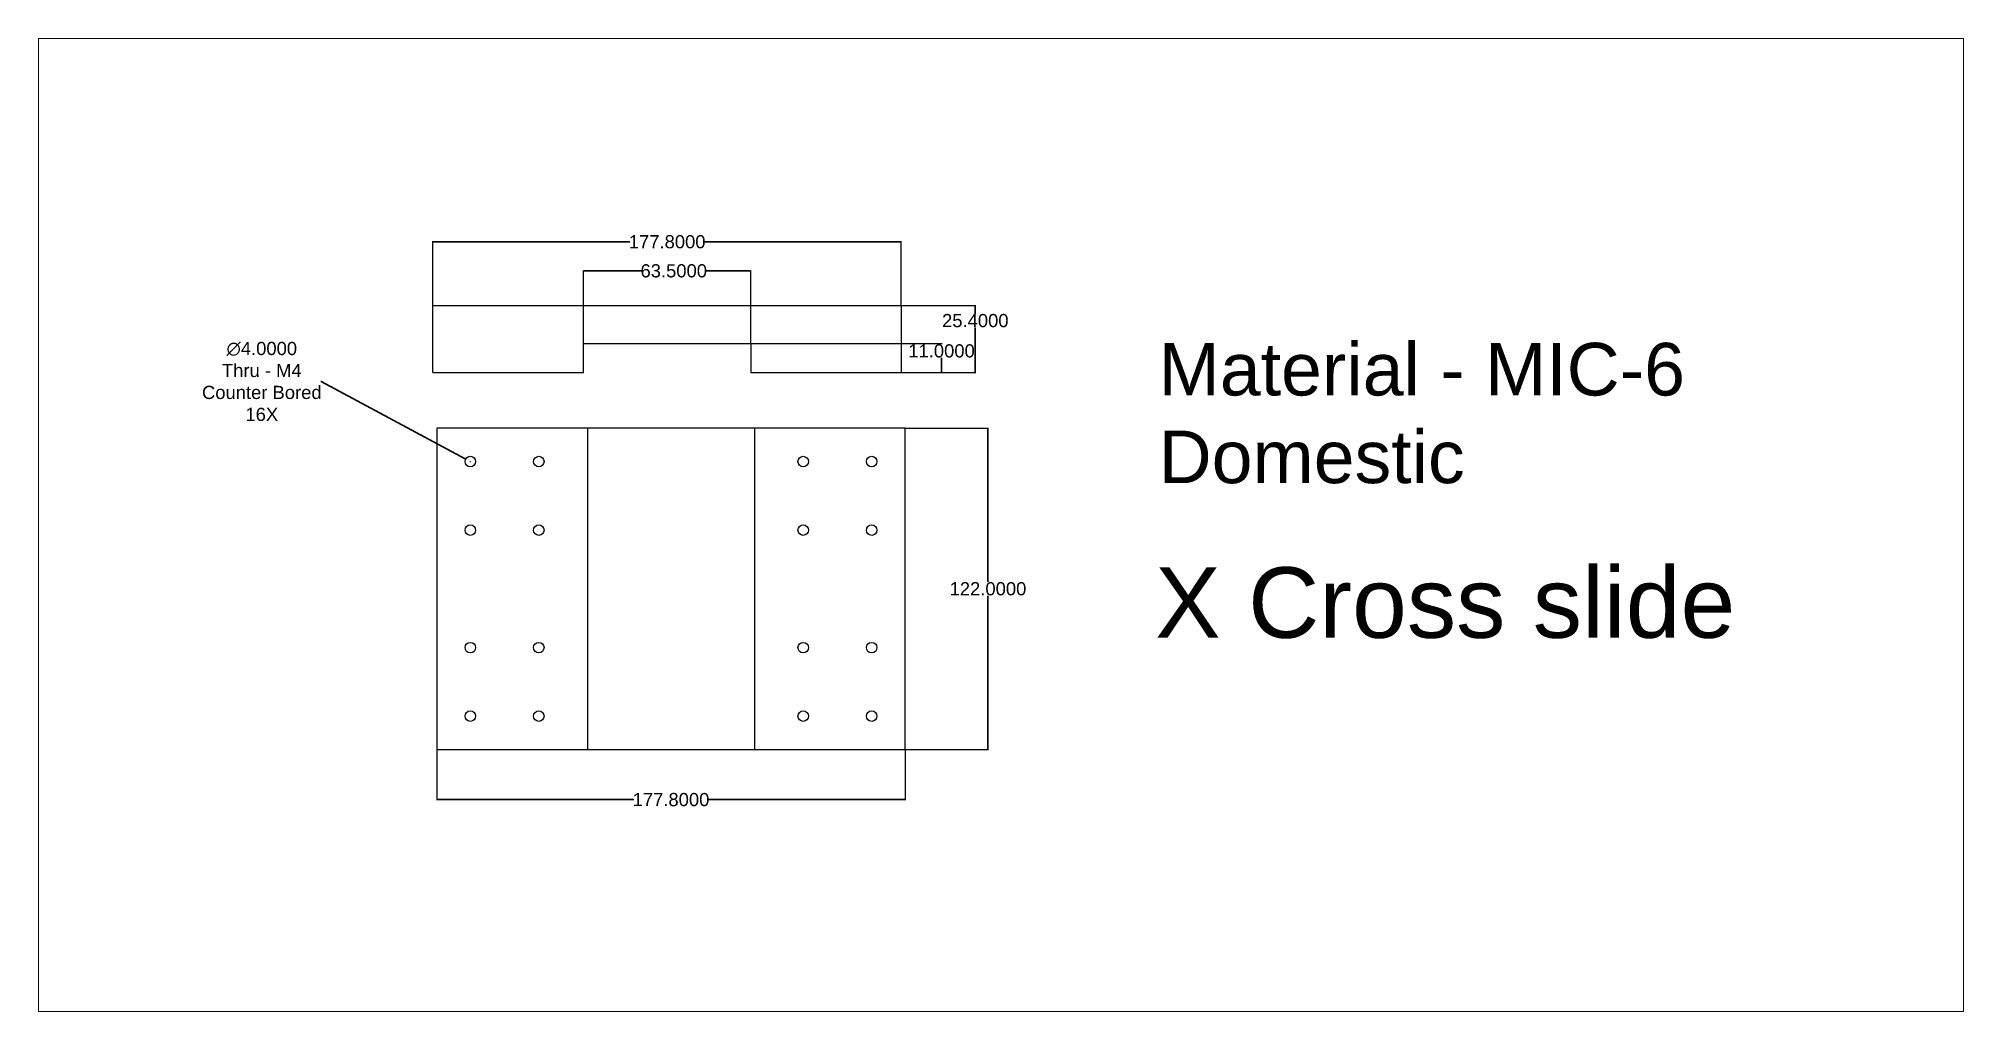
# Paper-space layout 'X Slide' of a CAD drawing. Header units: inches. Extents: x 2.99 to 6.23, y 3.49 to 5.13.
# The model-space entities are those that its viewports show. They can reach past a viewport. Long polylines and large blocks are cut down to what shows.
import ezdxf

# ---------------------------------------------------------------- set-up
doc = ezdxf.new("R2010")
doc.units = ezdxf.units.IN
doc.header["$MEASUREMENT"] = 0
doc.header["$PDMODE"] = 96
doc.linetypes.add('ACAD_ISO02W100', pattern=[15, 12, -3])
doc.styles.get("Standard").update_dxf_attribs({"font": 'arial.ttf'})
doc.dimstyles.get("Standard").update_dxf_attribs({"dimtxt": 5, "dimasz": 0.18, "dimexe": 0.18, "dimexo": 0.0625, "dimgap": 0.09, "dimtad": 0, "dimtih": 1, "dimtoh": 1, "dimdec": 4, "dimzin": 0, "dimdsep": 46, "dimtxsty": 'Standard', "dimcen": 0.09, "dimadec": 0, "dimazin": 0, "dimtfac": 1, "dimtdec": 4, "dimtofl": 0, "dimtmove": 0, "dimatfit": 3, "dimfxl": 1, "dimtolj": 1, "dimtzin": 0, "dimlwd": 30, "dimarcsym": 0})

# ---------------------------------------------------------------- blocks, each defined once
blk = doc.blocks.new('*D203')
at = {"color": 0, "lineweight": -2, "transparency": 16777216}
for p, q in [((88.45, 190.55), (88.45, 171.43)), ((266.25, 190.55), (266.25, 171.43))]:
    blk.add_line(p, q, dxfattribs=at)
at = {"color": 0, "lineweight": 30, "transparency": 16777216}
for p, q in [((88.63, 171.61), (163.24, 171.61)), ((266.07, 171.61), (191.46, 171.61))]:
    blk.add_line(p, q, dxfattribs=at)
at = {"color": 0, "transparency": 16777216}
for points in [[(88.63, 171.64), (88.63, 171.58), (88.45, 171.61)], [(266.07, 171.64), (266.07, 171.58), (266.25, 171.61)]]:
    blk.add_solid(points, dxfattribs=at)
at = {"layer": 'Defpoints', "color": 0, "transparency": 16777216}
for p in [(88.45, 190.62), (266.25, 190.62), (266.25, 171.61)]:
    blk.add_point(p, dxfattribs=at)
at = {"color": 0, "transparency": 16777216, "insert": (177.35, 171.61), "char_height": 5, "attachment_point": 5}
blk.add_mtext('\\A1;177.8000', dxfattribs=at)
blk = doc.blocks.new('*D204')
at = {"color": 0, "lineweight": -2, "transparency": 16777216}
for p, q in [((266.31, 312.62), (297.87, 312.62)), ((266.31, 190.62), (297.87, 190.62))]:
    blk.add_line(p, q, dxfattribs=at)
at = {"color": 0, "lineweight": 30, "transparency": 16777216}
for p, q in [((297.69, 312.44), (297.69, 254.26)), ((297.69, 190.8), (297.69, 248.97))]:
    blk.add_line(p, q, dxfattribs=at)
at = {"color": 0, "transparency": 16777216}
for points in [[(297.66, 312.44), (297.72, 312.44), (297.69, 312.62)], [(297.66, 190.8), (297.72, 190.8), (297.69, 190.62)]]:
    blk.add_solid(points, dxfattribs=at)
at = {"layer": 'Defpoints', "color": 0, "transparency": 16777216}
for p in [(266.25, 312.62), (266.25, 190.62), (297.69, 190.62)]:
    blk.add_point(p, dxfattribs=at)
at = {"color": 0, "transparency": 16777216, "insert": (297.69, 251.62), "char_height": 5, "attachment_point": 5}
blk.add_mtext('\\A1;122.0000', dxfattribs=at)
blk = doc.blocks.new('*D206')
at = {"color": 0, "lineweight": -2, "transparency": 16777216}
for p, q in [((86.99, 359.22), (86.99, 383.51)), ((264.79, 359.22), (264.79, 383.51))]:
    blk.add_line(p, q, dxfattribs=at)
at = {"color": 0, "lineweight": 30, "transparency": 16777216}
for p, q in [((87.17, 383.33), (161.78, 383.33)), ((264.61, 383.33), (190, 383.33))]:
    blk.add_line(p, q, dxfattribs=at)
at = {"color": 0, "transparency": 16777216}
for points in [[(87.17, 383.36), (87.17, 383.3), (86.99, 383.33)], [(264.61, 383.36), (264.61, 383.3), (264.79, 383.33)]]:
    blk.add_solid(points, dxfattribs=at)
at = {"layer": 'Defpoints', "color": 0, "transparency": 16777216}
for p in [(86.99, 383.33), (86.99, 359.16), (264.79, 359.16)]:
    blk.add_point(p, dxfattribs=at)
at = {"color": 0, "transparency": 16777216, "insert": (175.89, 383.33), "char_height": 5, "attachment_point": 5}
blk.add_mtext('\\A1;177.8000', dxfattribs=at)
blk = doc.blocks.new('*D208')
at = {"color": 0, "lineweight": 30, "transparency": 16777216}
for p, q in [((44.38, 330.3), (44.56, 330.3)), ((44.56, 330.3), (99.23, 300.95))]:
    blk.add_line(p, q, dxfattribs=at)
at = {"color": 0, "lineweight": -2, "transparency": 16777216}
for p, q in [((101.06, 299.92), (101.24, 299.92)), ((101.15, 299.83), (101.15, 300.01))]:
    blk.add_line(p, q, dxfattribs=at)
at = {"color": 0, "transparency": 16777216}
blk.add_solid([(99.25, 300.97), (99.22, 300.92), (99.39, 300.86)], dxfattribs=at)
at = {"layer": 'Defpoints', "color": 0, "transparency": 16777216}
for p in [(99.39, 300.86), (102.91, 298.97)]:
    blk.add_point(p, dxfattribs=at)
at = {"color": 0, "transparency": 16777216, "insert": (22, 330.3), "char_height": 5, "attachment_point": 5}
blk.add_mtext('\\A1;∅4.0000\\PThru - M4 \\PCounter Bored\\P16X', dxfattribs=at)
blk = doc.blocks.new('*D260')
at = {"color": 0, "lineweight": -2, "transparency": 16777216}
for p, q in [((144.14, 344.82), (144.14, 372.47)), ((207.64, 344.82), (207.64, 372.47))]:
    blk.add_line(p, q, dxfattribs=at)
at = {"color": 0, "lineweight": 30, "transparency": 16777216}
for p, q in [((144.32, 372.29), (165.99, 372.29)), ((207.46, 372.29), (190.82, 372.29))]:
    blk.add_line(p, q, dxfattribs=at)
at = {"color": 0, "transparency": 16777216}
for points in [[(144.32, 372.32), (144.32, 372.26), (144.14, 372.29)], [(207.46, 372.32), (207.46, 372.26), (207.64, 372.29)]]:
    blk.add_solid(points, dxfattribs=at)
at = {"layer": 'Defpoints', "color": 0, "transparency": 16777216}
for p in [(207.64, 372.29), (144.14, 344.76), (207.64, 344.76)]:
    blk.add_point(p, dxfattribs=at)
at = {"color": 0, "transparency": 16777216, "insert": (178.4, 372.29), "char_height": 5, "attachment_point": 5}
blk.add_mtext('\\A1;63.5000', dxfattribs=at)
blk = doc.blocks.new('*D261')
at = {"color": 0, "lineweight": -2, "transparency": 16777216}
for p, q in [((264.85, 359.16), (293.06, 359.16)), ((264.85, 333.76), (293.06, 333.76))]:
    blk.add_line(p, q, dxfattribs=at)
at = {"color": 0, "lineweight": 30, "transparency": 16777216}
for p, q in [((292.88, 358.98), (292.88, 356.04)), ((292.88, 333.94), (292.88, 350.76))]:
    blk.add_line(p, q, dxfattribs=at)
at = {"color": 0, "transparency": 16777216}
for points in [[(292.85, 358.98), (292.91, 358.98), (292.88, 359.16)], [(292.85, 333.94), (292.91, 333.94), (292.88, 333.76)]]:
    blk.add_solid(points, dxfattribs=at)
at = {"layer": 'Defpoints', "color": 0, "transparency": 16777216}
for p in [(264.79, 359.16), (292.88, 359.16), (264.79, 333.76)]:
    blk.add_point(p, dxfattribs=at)
at = {"color": 0, "transparency": 16777216, "insert": (292.88, 353.4), "char_height": 5, "attachment_point": 5}
blk.add_mtext('\\A1;25.4000', dxfattribs=at)
blk = doc.blocks.new('*D262')
at = {"color": 0, "lineweight": -2, "transparency": 16777216}
for p, q in [((207.7, 344.76), (280.24, 344.76)), ((207.7, 333.76), (280.24, 333.76))]:
    blk.add_line(p, q, dxfattribs=at)
at = {"color": 0, "lineweight": 30, "transparency": 16777216}
for p, q in [((280.06, 344.58), (280.06, 344.54)), ((280.06, 333.94), (280.06, 339.26))]:
    blk.add_line(p, q, dxfattribs=at)
at = {"color": 0, "transparency": 16777216}
for points in [[(280.03, 344.58), (280.09, 344.58), (280.06, 344.76)], [(280.03, 333.94), (280.09, 333.94), (280.06, 333.76)]]:
    blk.add_solid(points, dxfattribs=at)
at = {"layer": 'Defpoints', "color": 0, "transparency": 16777216}
for p in [(207.64, 344.76), (280.06, 344.76), (207.64, 333.76)]:
    blk.add_point(p, dxfattribs=at)
at = {"color": 0, "transparency": 16777216, "insert": (280.06, 341.9), "char_height": 5, "attachment_point": 5}
blk.add_mtext('\\A1;11.0000', dxfattribs=at)

msp = doc.modelspace()

# ---------------------------------------------------------------- linework, layer by layer
for p, q in [((86.98613, 333.75789), (86.98613, 359.15789)), ((86.98613, 359.15789), (264.78613, 359.15789)), ((264.78613, 359.15789), (264.78613, 333.75789)), ((144.13613, 333.75789), (144.13613, 344.75789)), ((144.13613, 344.75789), (207.63613, 344.75789)), ((207.63613, 344.75789), (207.63613, 333.75789)), ((86.98613, 333.75789), (144.13613, 333.75789)), ((207.63613, 333.75789), (264.78613, 333.75789))]:
    msp.add_line(p, q)
at = {"linetype": 'ACAD_ISO02W100'}
for p, q in [((145.60178, 312.61544), (145.60178, 190.61544)), ((209.10178, 312.61544), (209.10178, 190.61544))]:
    msp.add_line(p, q, dxfattribs=at)
msp.add_lwpolyline([(88.45178, 190.61544), (266.25178, 190.61544), (266.25178, 312.61544), (88.45178, 312.61544)], close=True)
for centre in [(101.15178, 299.91544), (127.15178, 299.91544), (227.55178, 299.91544), (253.55178, 299.91544), (101.15178, 273.91544), (127.15178, 273.91544), (227.55178, 273.91544), (253.55178, 273.91544), (101.15178, 229.31544), (127.15178, 229.31544), (227.55178, 229.31544), (253.55178, 229.31544), (101.15178, 203.31544), (127.15178, 203.31544), (227.55178, 203.31544), (253.55178, 203.31544)]:
    msp.add_circle(centre, 2)

# ---------------------------------------------------------------- texts
at = {"attachment_point": 1}
for s, width, heights, insert, char_height in [('Material - MIC-6 Domestic', 260.8120034, [85.10151], (362.4905, 344.96648), 19.9598997), ('X Cross slide', 223.5012079, [71.5866], (361.12167, 259.81291), 26.7753304)]:
    msp.add_mtext_dynamic_manual_height_columns(s, width=width, gutter_width=1, heights=heights, dxfattribs=dict(at, insert=insert, char_height=char_height))

# ---------------------------------------------------------------- dimensions: what is measured, and where the dimension line sits
for base, p1, p2, picture, middle in [((86.98613, 383.33405), (264.78613, 359.15789), (86.98613, 359.15789), '*D206', (175.88613, 383.33405)), ((266.25178, 171.61026), (88.45178, 190.61544), (266.25178, 190.61544), '*D203', (177.35178, 171.61026))]:
    dim = msp.add_linear_dim(base=base, p1=p1, p2=p2, dimstyle='Standard')
    dim.commit()
    dim.dimension.update_dxf_attribs({"geometry": picture, "text_midpoint": middle})
dim = msp.add_linear_dim(base=(207.63613, 372.28558), p1=(144.13613, 344.75789), p2=(207.63613, 344.75789), dimstyle='Standard')
dim.commit()
dim.dimension.update_dxf_attribs({"geometry": '*D260', "text_midpoint": (178.40174, 372.28558), "dimtype": 160})
dim = msp.add_diameter_dim_2p(p1=(102.91389, 298.96942), p2=(99.38967, 300.86147), text='<>\\PThru - M4 \\PCounter Bored\\P16X', dimstyle='Standard')
dim.commit()
dim.dimension.update_dxf_attribs({"geometry": '*D208', "text_midpoint": (21.99692, 330.30044), "dimtype": 163})
for base, p1, p2, picture, middle in [((292.87547, 359.15789), (264.78613, 333.75789), (264.78613, 359.15789), '*D261', (292.87547, 353.40016)), ((280.05905, 344.75789), (207.63613, 333.75789), (207.63613, 344.75789), '*D262', (280.05905, 341.90075))]:
    dim = msp.add_linear_dim(base=base, p1=p1, p2=p2, angle=90, dimstyle='Standard')
    dim.commit()
    dim.dimension.update_dxf_attribs({"geometry": picture, "text_midpoint": middle, "dimtype": 160})
dim = msp.add_linear_dim(base=(297.69143, 190.61544), p1=(266.25178, 312.61544), p2=(266.25178, 190.61544), angle=90, dimstyle='Standard')
dim.commit()
dim.dimension.update_dxf_attribs({"geometry": '*D204', "text_midpoint": (297.69143, 251.61544)})

psp = doc.layouts.new('X Slide')

# ---------------------------------------------------------------- viewports
at = {"layer": '0', "view_target_point": (647.55559, 512.00446)}
psp.add_viewport(center=(4.6115, 4.3084), size=(3.2467, 1.640455), view_center_point=(-344.92127, -236.16231), view_height=369.2709605, dxfattribs=at)

doc.saveas('drawing.dxf')
